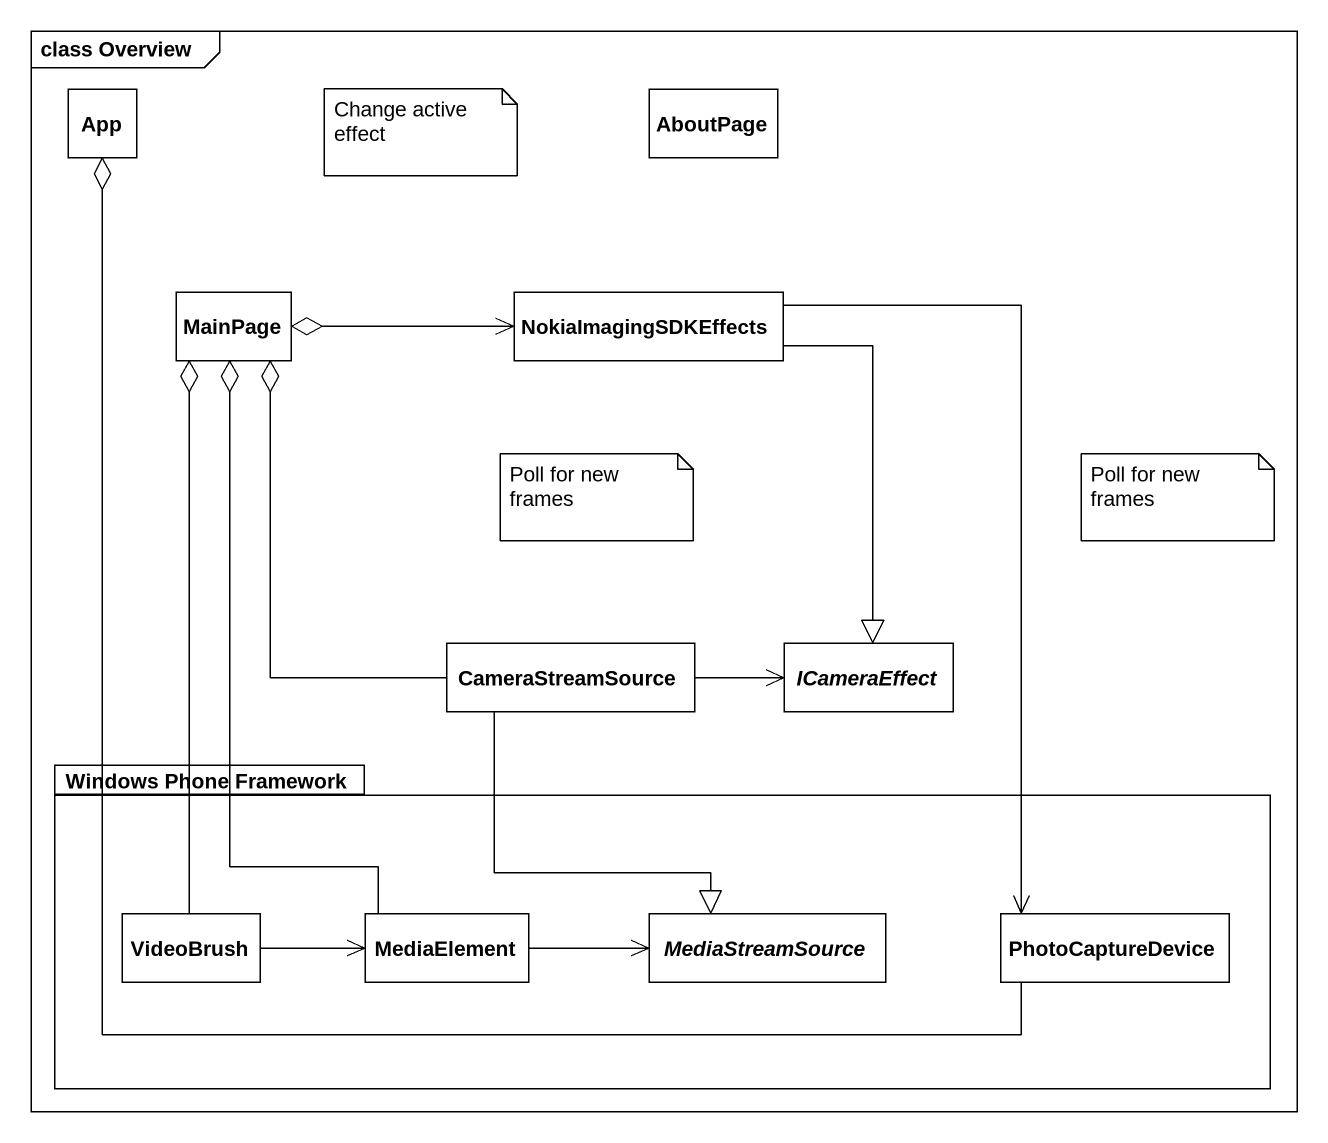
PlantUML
@startuml
mainframe class Overview
hide circle
hide empty members
class App
class AboutPage
class MainPage
class NokiaImagingSDKEffects
class CameraStreamSource
abstract class ICameraEffect
package "Windows Phone Framework" as Windows_Phone_Framework {
  class VideoBrush
  class MediaElement
  abstract class MediaStreamSource
  class PhotoCaptureDevice
}
App o-- PhotoCaptureDevice
MainPage o-right-> NokiaImagingSDKEffects
MainPage o-- CameraStreamSource
MainPage o-- VideoBrush
MainPage o-- MediaElement
NokiaImagingSDKEffects --|> ICameraEffect
NokiaImagingSDKEffects --> PhotoCaptureDevice
CameraStreamSource -right-> ICameraEffect
CameraStreamSource --|> MediaStreamSource
VideoBrush -right-> MediaElement
MediaElement -right-> MediaStreamSource
note as N1
  Change active effect
end note
note as N2
  Poll for new frames
end note
note as N3
  Poll for new frames
end note
@enduml
